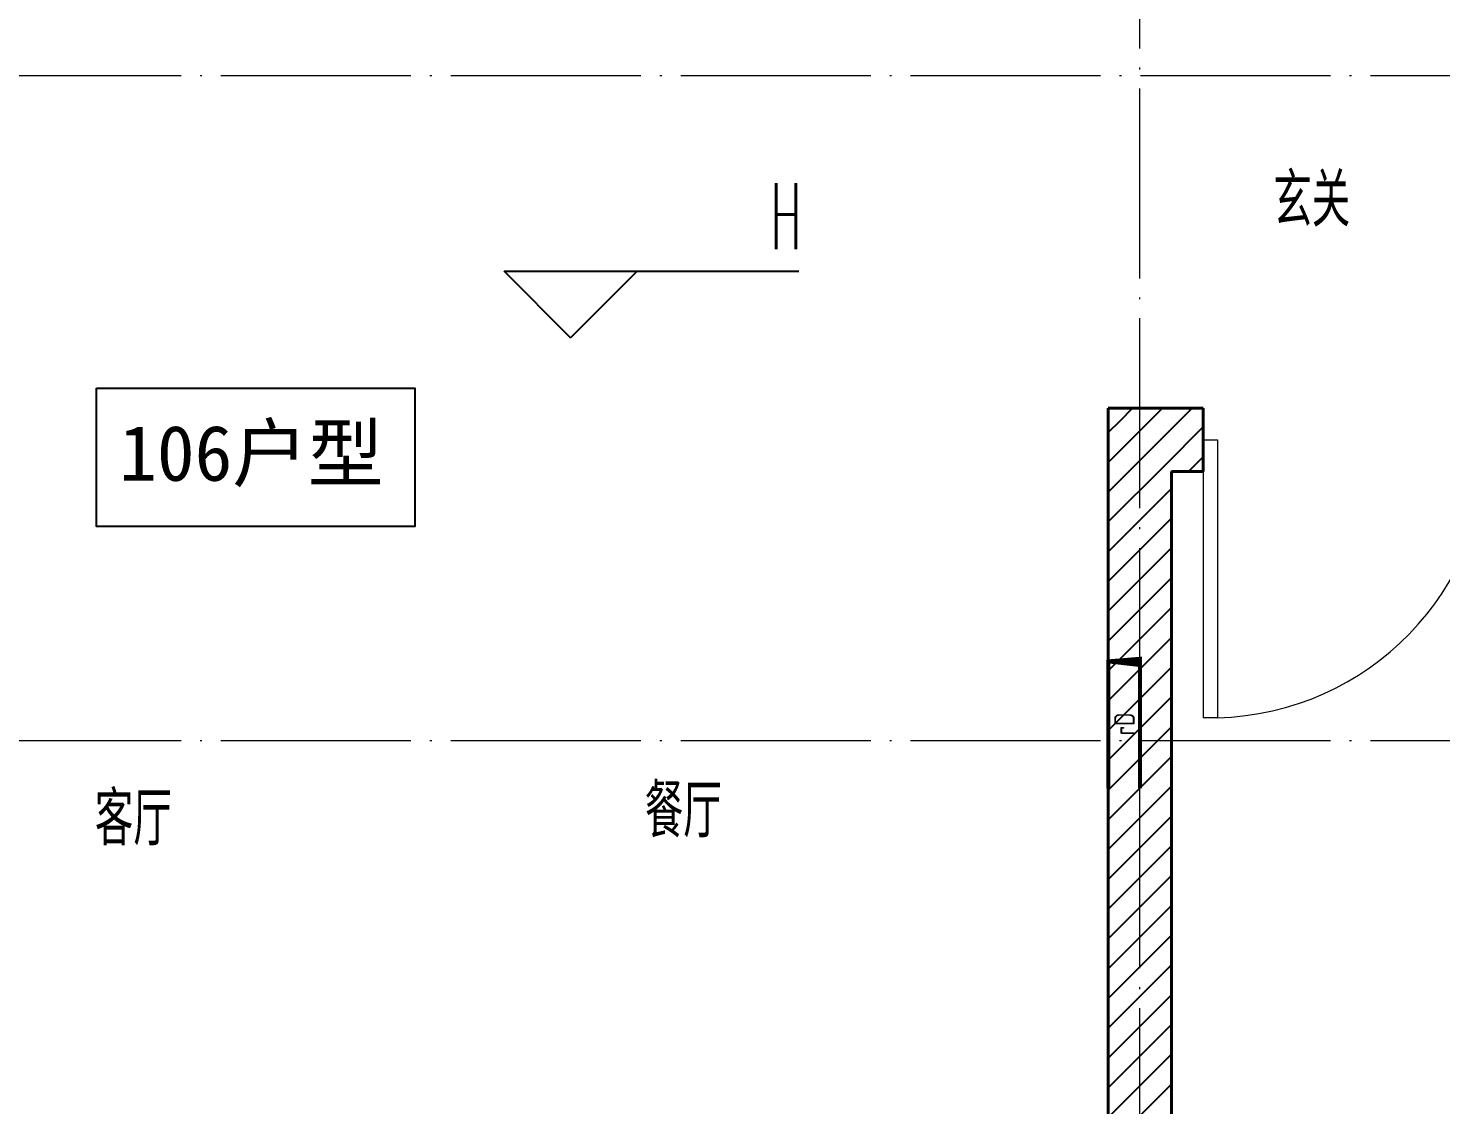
# Model space of a CAD drawing. Extents: x 27938 to 1042331, y -235042 to 1535213.
# Drawn here: x 712406 to 716867, y 137433 to 140832 of the extents above; entities that cross this region are included whole.
import ezdxf

# ---------------------------------------------------------------- set-up
doc = ezdxf.new("R2010")
doc.units = 0
doc.header["$LTSCALE"] = 1000
doc.header["$MEASUREMENT"] = 0
doc.linetypes.add('DOTE', pattern=[2.4200000000000004, 2, -0.2, 0.02, -0.2])
for name, color, linetype in [('$RECOVER_210609100354-5', 7, 'Continuous'), ('3.5方案汇报，与郭总、侯月琴确定户型_t8$0$2020.03.04 -1安徽标准化洋房户型(UA）_t8_t8$0$看线', 154, 'Continuous'), ('DIM_ELEV', 3, 'Continuous'), ('PUB_TEXT', 4, 'Continuous')]:
    doc.layers.add(name, color=color, linetype=linetype)
for name, color, linetype, lineweight in [('DOTE', 19, 'DOTE', 9), ('EQUIP-消防', 3, 'Continuous', 20), ('WALL', 9, 'Continuous', 40), ('WINDOW', 8, 'Continuous', 15)]:
    doc.layers.add(name, color=color, linetype=linetype, lineweight=lineweight)
doc.styles.add('_TCH_DIM', font='SIMPLEX.shx', dxfattribs={"width": 0.6, "oblique": 10, "bigfont": 'hztxt.shx'})
doc.styles.get("Standard").update_dxf_attribs({"font": 'gbenor.shx', "bigfont": 'gbcbig.shx'})
doc.styles.add('房间名称', font='TSSDENG', dxfattribs={"width": 0.8, "bigfont": 'HZTXT'})
doc.styles.add('黑体', font='simhei.ttf')
pattern_1 = [(45, (0, 47.75), (-47.02260094890541, 47.02260094890542), [])]

# ---------------------------------------------------------------- blocks, each defined once
blk = doc.blocks.new('GFDGDGRDGRDG')
at = {"layer": 'DOTE', "linetype": 'DOTE', "ltscale": 0.3}
for p, q in [((609093.6750460382, 360558.3317887957), (609093.6750460381, 376108.3318260653)), ((626393.6739016925, 368458.3321396253), (573593.6739016977, 368458.3321396253)), ((626393.6739016924, 366358.3321396253), (573593.6739016977, 366358.3321396253))]:
    blk.add_line(p, q, dxfattribs=at)
blk = doc.blocks.new('FSFSFSFSEG')
at = {"layer": 'EQUIP-消防', "color": 0, "const_width": 12.82051282052028}
blk.add_lwpolyline([(136866.5605577994, 335152.5449090759), (136466.5605577994, 335152.5449090774), (136466.5605577991, 335052.5449090772), (136866.5605577991, 335052.5449090757)], close=True, dxfattribs=at)
at = {"layer": 'PUB_TEXT', "color": 0, "style": '房间名称', "width": 0.8}
blk.add_text('rD', height=64.8, dxfattribs=at).set_placement((136633.7425204425, 335069.0046025831))
blk = doc.blocks.new('HGFHGGGDFGRD')
at = {"color": 8, "rotation": 90}
blk.add_blockref('FSFSFSFSEG', (1050969.129460297, 232007.1645872724), dxfattribs=at)
blk = doc.blocks.new('$DorLib2D$00000001')
for p, q in [((0.45, 0.9750000000000001), (0.5000000000000002, 0.9750000000000001)), ((0.45, 0), (0.45, 0.9750000000000001)), ((0.5, 0), (0.5, 0.9750000000000001)), ((0.5, 0), (0.45, 0))]:
    blk.add_line(p, q)
at = {"lineweight": 13}
blk.add_arc((0.475, 0), 0.975, 91.4692835813538, 180, dxfattribs=at)

msp = doc.modelspace()

# ---------------------------------------------------------------- hatches: boundary and pattern name
at = {"layer": '$RECOVER_210609100354-5'}
h = msp.add_hatch(dxfattribs=at)
h.set_pattern_fill('普通砖', color=256, scale=50, style=0)
h.set_pattern_definition(pattern_1)
h.paths.add_polyline_path([(716016.5794528128, 139432.3325857128), (715816.5794457053, 139632.3325857091), (715816.5793744969, 136682.3322348721), (715883.2460433833, 136582.3322346833), (716016.5793840144, 136582.3322324576)])
h = msp.add_hatch(dxfattribs=at)
h.set_pattern_fill('普通砖', color=256, scale=50, style=0)
h.set_pattern_definition(pattern_1)
h.paths.add_polyline_path([(716016.5794528128, 139432.3325857128), (716116.5794564921, 139432.3325857133), (716116.57945649, 139632.332585713), (715816.5794457053, 139632.3325857091)])

# ---------------------------------------------------------------- linework, layer by layer
at = {"color": 8}
msp.add_lwpolyline([(712621.281297564, 139695.4414460154), (713627.281297564, 139695.4414460154), (713627.281297564, 139259.4414460154), (712621.281297564, 139259.4414460154)], close=True, dxfattribs=at)
at = {"layer": 'DIM_ELEV', "color": 8}
for p, q in [((714118.8811115068, 139855.1227963303), (713908.8811115068, 140065.1227963303)), ((713908.8811115068, 140065.1227963303), (714839.769773023, 140065.1227963303)), ((714118.8811115068, 139855.1227963303), (714328.8811115068, 140065.1227963303))]:
    msp.add_line(p, q, dxfattribs=at)
at = {"layer": 'WALL', "color": 8}
for p, q in [((715816.5794457053, 139632.3325857091), (715816.5793744969, 136682.3322348721)), ((716116.57945649, 139632.332585713), (715816.5794457053, 139632.3325857091)), ((716116.5794564921, 139432.3325857133), (716116.57945649, 139632.332585713)), ((716016.5794528128, 139432.3325857128), (716016.5793840144, 136582.3322324576)), ((716016.5794528128, 139432.3325857128), (716116.5794564921, 139432.3325857133))]:
    msp.add_line(p, q, dxfattribs=at)

# ---------------------------------------------------------------- block references
at = {"color": 8}
msp.add_blockref('HGFHGGGDFGRD', (0, -230041.392559367), dxfattribs=at)
at = {"layer": '3.5方案汇报，与郭总、侯月琴确定户型_t8$0$2020.03.04 -1安徽标准化洋房户型(UA）_t8_t8$0$看线', "ltscale": 10}
msp.add_blockref('GFDGDGRDGRDG', (106822.9047994823, -227775.9995538986), dxfattribs=at)
at = {"layer": 'WINDOW', "color": 8, "xscale": -900, "yscale": -900, "zscale": -900, "rotation": 5.840855992261463e-10}
msp.add_blockref('$DorLib2D$00000001', (716566.5794564878, 139532.332585718), dxfattribs=at)

# ---------------------------------------------------------------- texts
at = {"color": 8, "style": '黑体'}
msp.add_text('106户型', height=175, dxfattribs=at).set_placement((712693.3275733173, 139403.2543304521))
at = {"layer": 'DIM_ELEV', "color": 8, "style": '_TCH_DIM', "width": 0.4941176470588236}
msp.add_text('H', height=208.25, dxfattribs=at).set_placement((714750.169773023, 140135.1927963303))
at = {"layer": 'PUB_TEXT', "color": 8}
for s, p in [('玄关', (716337.7573430537, 140205.5004461015)), ('餐厅', (714353.0411787907, 138276.5282233767)), ('客厅', (712616.4311481569, 138251.5565620523))]:
    msp.add_text(s, height=168.7943262411347, dxfattribs=at).set_placement(p)

doc.saveas('drawing.dxf')
